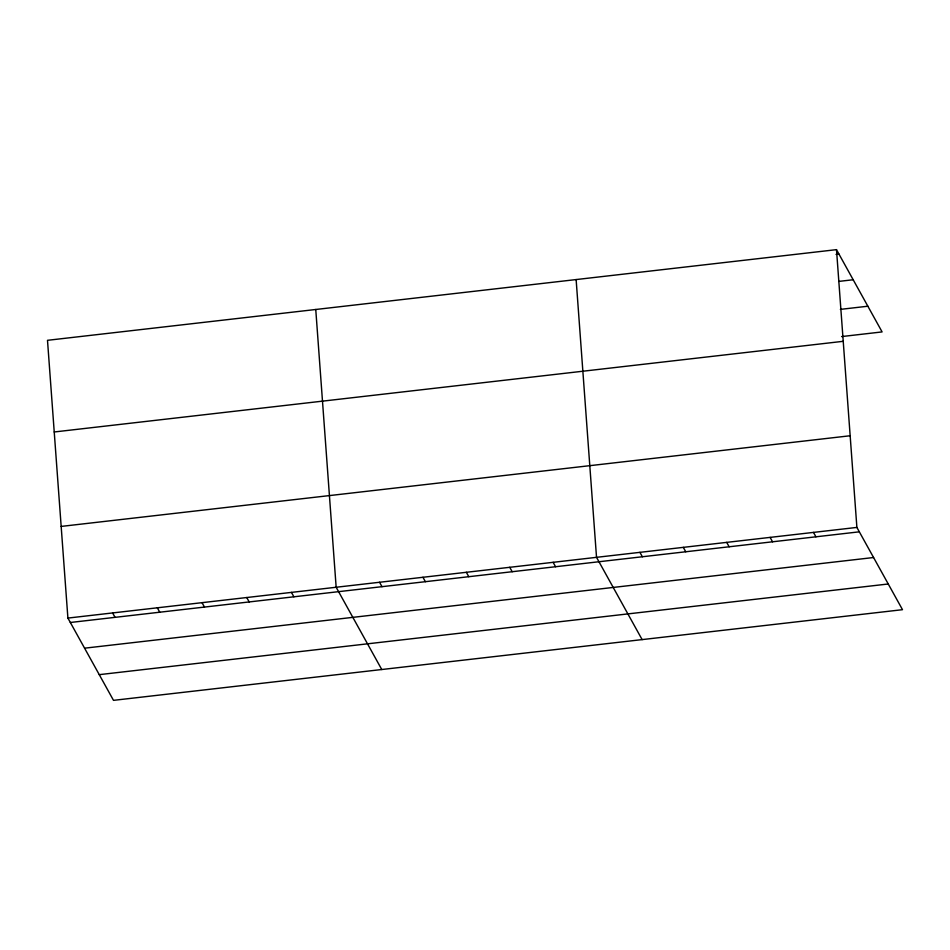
<?xml version="1.0" encoding="UTF-8"?>
<svg xmlns="http://www.w3.org/2000/svg" width="950" height="950" viewBox="0 0 950 950"><rect width="100%" height="100%" fill="white"/><g stroke="black" fill="none" stroke-linecap="round" stroke-linejoin="round"><path stroke-width="1.43" d="M836.499 249.648L47.5 340.314L67.901 618.082L113.501 700.352L902.5 609.686L856.888 527.416L836.499 249.648L882.099 331.918L841.605 336.573M836.047 254.386L838.933 254.054M838.719 281.414L853.183 279.751M840.37 309.379L867.861 306.221M54.233 431.977L843.232 341.311M61.168 526.419L850.167 435.753M67.901 618.082L856.888 527.416M70.336 622.488L859.334 531.822M84.586 648.185L873.584 557.519M99.263 674.654L888.25 583.989M813.497 532.404L815.943 536.809M770.106 537.391L772.552 541.797M726.714 542.379L729.149 546.784M683.311 547.354L685.758 551.76M639.92 552.342L642.366 556.747M642.129 639.611L596.529 557.329L576.128 279.561M553.126 562.317L555.572 566.722M509.734 567.304L512.181 571.71M466.343 572.292L468.777 576.697M422.952 577.279L425.386 581.685M379.549 582.267L381.995 586.673M381.758 669.524L336.157 587.254L315.756 309.486M291.448 592.384L293.894 596.79M246.739 597.526L249.185 601.932M202.029 602.668L204.464 607.074M157.32 607.798L159.754 612.204M112.611 612.94L115.045 617.346"/></g></svg>
